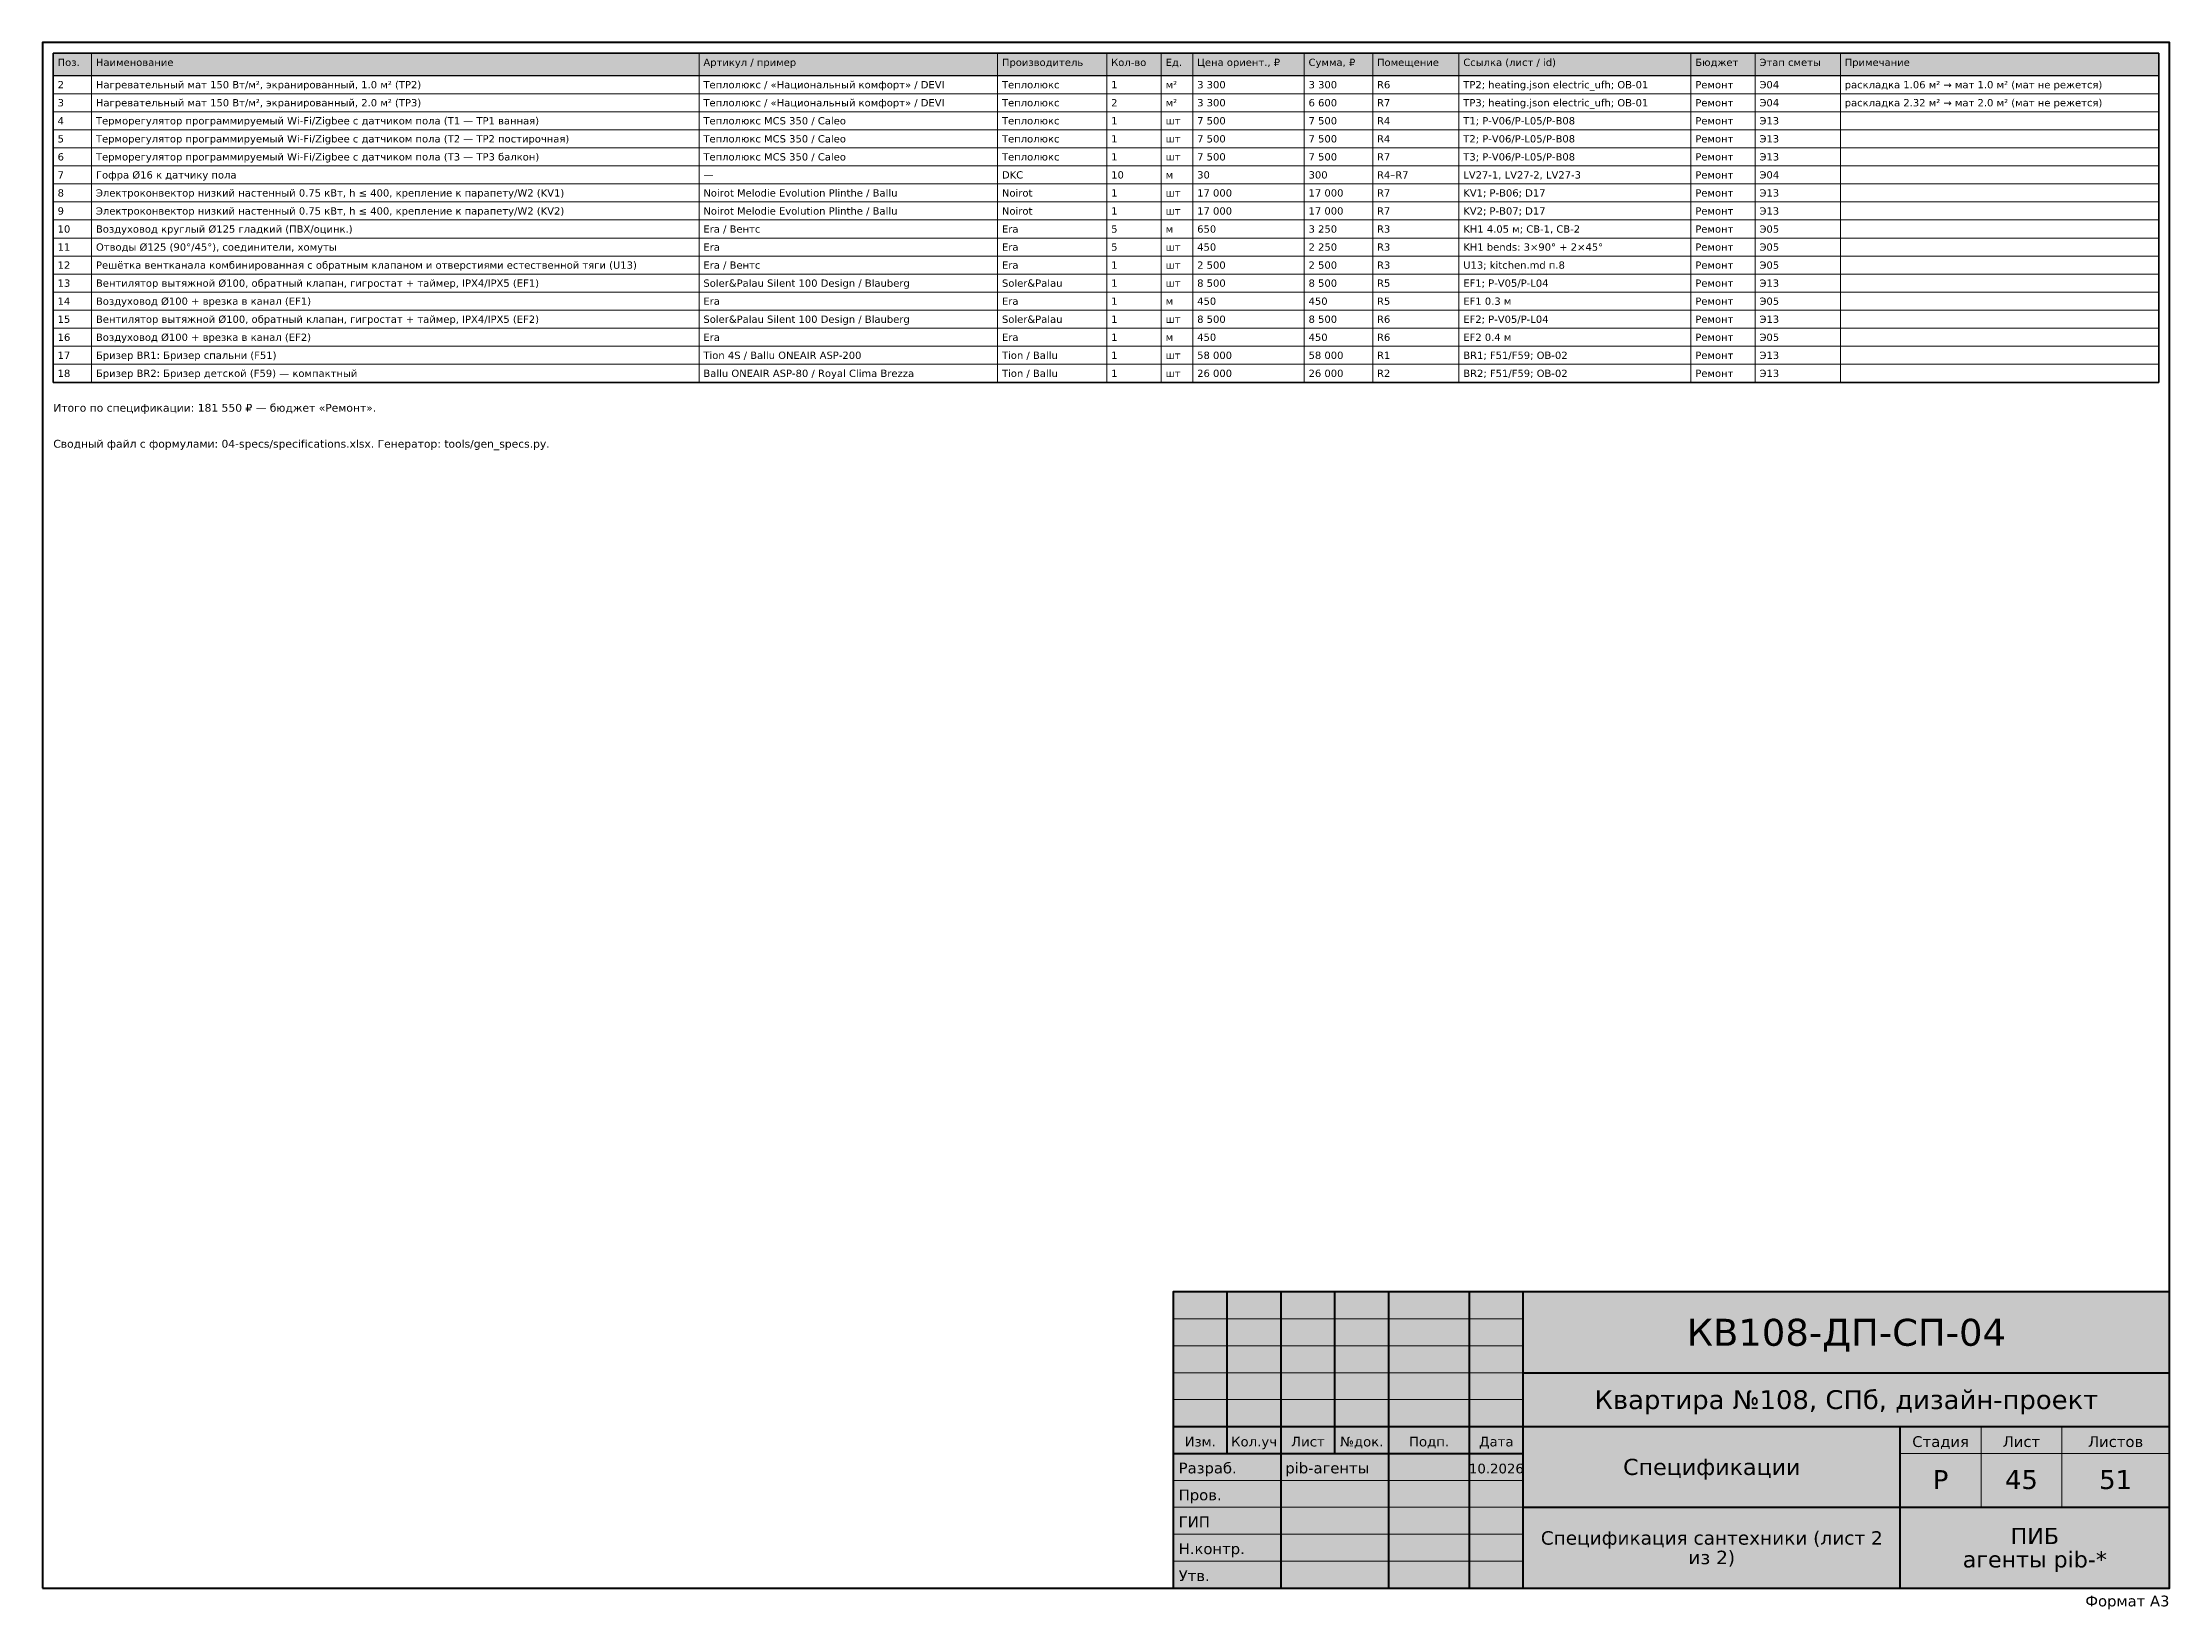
# Model space of a CAD drawing. Header units: millimetres. Extents: x 20 to 415, y 1 to 292.
import ezdxf
from ezdxf.enums import TextEntityAlignment as Align

# ---------------------------------------------------------------- set-up
doc = ezdxf.new("R2010")
doc.units = ezdxf.units.MM
doc.layers.add('FRAME', color=7, linetype='CONTINUOUS')
doc.layers.add('TEXT', color=7, linetype='CONTINUOUS')
doc.styles.add('GOST', font='DejaVuSans.ttf')

msp = doc.modelspace()

# ---------------------------------------------------------------- hatches: boundary and pattern name
at = {"layer": 'FRAME', "true_color": 0xffffff}
h = msp.add_hatch(color=7, dxfattribs=at)
h.dxf.hatch_style = 1
h.paths.add_polyline_path([(230, 5), (415, 5), (415, 60), (230, 60)])
at = {"layer": 'TEXT', "true_color": 0xe6e6e6}
h = msp.add_hatch(color=7, dxfattribs=at)
h.dxf.hatch_style = 1
h.paths.add_polyline_path([(22, 285.85), (413, 285.85), (413, 290), (22, 290)])

# ---------------------------------------------------------------- linework, layer by layer
at = {"layer": 'FRAME', "color": 7, "lineweight": 50}
for points in [[(20, 5), (415, 5), (415, 292), (20, 292)], [(230, 5), (415, 5), (415, 60), (230, 60)]]:
    msp.add_lwpolyline(points, close=True, dxfattribs=at)
for points in [[(240, 30), (240, 60)], [(250, 5), (250, 60)], [(260, 30), (260, 60)], [(270, 5), (270, 60)], [(285, 5), (285, 60)], [(295, 5), (295, 60)], [(295, 45), (415, 45)], [(230, 35), (295, 35)], [(295, 35), (415, 35)], [(365, 5), (365, 35)], [(230, 30), (295, 30)], [(295, 20), (415, 20)]]:
    msp.add_lwpolyline(points, dxfattribs=at)
at = {"layer": 'FRAME', "color": 7, "lineweight": 20}
for points in [[(230, 55), (295, 55)], [(230, 50), (295, 50)], [(230, 45), (295, 45)], [(230, 40), (295, 40)], [(380, 20), (380, 35)], [(395, 20), (395, 35)], [(365, 30), (415, 30)], [(230, 25), (295, 25)], [(230, 20), (295, 20)], [(230, 15), (295, 15)], [(230, 10), (295, 10)]]:
    msp.add_lwpolyline(points, dxfattribs=at)
at = {"layer": 'TEXT', "color": 7, "lineweight": 25}
msp.add_lwpolyline([(22, 285.85), (413, 285.85), (413, 290), (22, 290)], close=True, dxfattribs=at)
at = {"layer": 'TEXT', "color": 7, "lineweight": 15}
for points in [[(22, 290), (22, 285.85)], [(29.12, 290), (29.12, 285.85)], [(141.93, 290), (141.93, 285.85)], [(197.38, 290), (197.38, 285.85)], [(217.66, 290), (217.66, 285.85)], [(227.77, 290), (227.77, 285.85)], [(233.63, 290), (233.63, 285.85)], [(254.32, 290), (254.32, 285.85)], [(267.03, 290), (267.03, 285.85)], [(283.05, 290), (283.05, 285.85)], [(326.14, 290), (326.14, 285.85)], [(338.06, 290), (338.06, 285.85)], [(353.89, 290), (353.89, 285.85)], [(413, 290), (413, 285.85)], [(22, 285.85), (22, 282.5)], [(29.12, 285.85), (29.12, 282.5)], [(141.93, 285.85), (141.93, 282.5)], [(197.38, 285.85), (197.38, 282.5)], [(217.66, 285.85), (217.66, 282.5)], [(227.77, 285.85), (227.77, 282.5)], [(233.63, 285.85), (233.63, 282.5)], [(254.32, 285.85), (254.32, 282.5)], [(267.03, 285.85), (267.03, 282.5)], [(283.05, 285.85), (283.05, 282.5)], [(326.14, 285.85), (326.14, 282.5)], [(338.06, 285.85), (338.06, 282.5)], [(353.89, 285.85), (353.89, 282.5)], [(413, 285.85), (413, 282.5)], [(22, 282.5), (22, 279.15)], [(29.12, 282.5), (29.12, 279.15)], [(141.93, 282.5), (141.93, 279.15)], [(197.38, 282.5), (197.38, 279.15)], [(217.66, 282.5), (217.66, 279.15)], [(227.77, 282.5), (227.77, 279.15)], [(233.63, 282.5), (233.63, 279.15)], [(254.32, 282.5), (254.32, 279.15)], [(267.03, 282.5), (267.03, 279.15)], [(283.05, 282.5), (283.05, 279.15)], [(326.14, 282.5), (326.14, 279.15)], [(338.06, 282.5), (338.06, 279.15)], [(353.89, 282.5), (353.89, 279.15)], [(413, 282.5), (413, 279.15)], [(22, 279.15), (22, 275.8)], [(29.12, 279.15), (29.12, 275.8)], [(141.93, 279.15), (141.93, 275.8)], [(197.38, 279.15), (197.38, 275.8)], [(217.66, 279.15), (217.66, 275.8)], [(227.77, 279.15), (227.77, 275.8)], [(233.63, 279.15), (233.63, 275.8)], [(254.32, 279.15), (254.32, 275.8)], [(267.03, 279.15), (267.03, 275.8)], [(283.05, 279.15), (283.05, 275.8)], [(326.14, 279.15), (326.14, 275.8)], [(338.06, 279.15), (338.06, 275.8)], [(353.89, 279.15), (353.89, 275.8)], [(413, 279.15), (413, 275.8)], [(22, 275.8), (22, 272.45)], [(29.12, 275.8), (29.12, 272.45)], [(141.93, 275.8), (141.93, 272.45)], [(197.38, 275.8), (197.38, 272.45)], [(217.66, 275.8), (217.66, 272.45)], [(227.77, 275.8), (227.77, 272.45)], [(233.63, 275.8), (233.63, 272.45)], [(254.32, 275.8), (254.32, 272.45)], [(267.03, 275.8), (267.03, 272.45)], [(283.05, 275.8), (283.05, 272.45)], [(326.14, 275.8), (326.14, 272.45)], [(338.06, 275.8), (338.06, 272.45)], [(353.89, 275.8), (353.89, 272.45)], [(413, 275.8), (413, 272.45)], [(22, 272.45), (22, 269.1)], [(22, 269.1), (22, 265.75)], [(29.12, 272.45), (29.12, 269.1)], [(29.12, 269.1), (29.12, 265.75)], [(141.93, 272.45), (141.93, 269.1)], [(141.93, 269.1), (141.93, 265.75)], [(197.38, 272.45), (197.38, 269.1)], [(197.38, 269.1), (197.38, 265.75)], [(217.66, 272.45), (217.66, 269.1)], [(217.66, 269.1), (217.66, 265.75)], [(227.77, 272.45), (227.77, 269.1)], [(227.77, 269.1), (227.77, 265.75)], [(233.63, 272.45), (233.63, 269.1)], [(233.63, 269.1), (233.63, 265.75)], [(254.32, 272.45), (254.32, 269.1)], [(254.32, 269.1), (254.32, 265.75)], [(267.03, 272.45), (267.03, 269.1)], [(267.03, 269.1), (267.03, 265.75)], [(283.05, 272.45), (283.05, 269.1)], [(283.05, 269.1), (283.05, 265.75)], [(326.14, 272.45), (326.14, 269.1)], [(326.14, 269.1), (326.14, 265.75)], [(338.06, 272.45), (338.06, 269.1)], [(338.06, 269.1), (338.06, 265.75)], [(353.89, 272.45), (353.89, 269.1)], [(353.89, 269.1), (353.89, 265.75)], [(413, 272.45), (413, 269.1)], [(413, 269.1), (413, 265.75)], [(22, 265.75), (22, 262.4)], [(29.12, 265.75), (29.12, 262.4)], [(141.93, 265.75), (141.93, 262.4)], [(197.38, 265.75), (197.38, 262.4)], [(217.66, 265.75), (217.66, 262.4)], [(227.77, 265.75), (227.77, 262.4)], [(233.63, 265.75), (233.63, 262.4)], [(254.32, 265.75), (254.32, 262.4)], [(267.03, 265.75), (267.03, 262.4)], [(283.05, 265.75), (283.05, 262.4)], [(326.14, 265.75), (326.14, 262.4)], [(338.06, 265.75), (338.06, 262.4)], [(353.89, 265.75), (353.89, 262.4)], [(413, 265.75), (413, 262.4)], [(22, 262.4), (22, 259.05)], [(29.12, 262.4), (29.12, 259.05)], [(141.93, 262.4), (141.93, 259.05)], [(197.38, 262.4), (197.38, 259.05)], [(217.66, 262.4), (217.66, 259.05)], [(227.77, 262.4), (227.77, 259.05)], [(233.63, 262.4), (233.63, 259.05)], [(254.32, 262.4), (254.32, 259.05)], [(267.03, 262.4), (267.03, 259.05)], [(283.05, 262.4), (283.05, 259.05)], [(326.14, 262.4), (326.14, 259.05)], [(338.06, 262.4), (338.06, 259.05)], [(353.89, 262.4), (353.89, 259.05)], [(413, 262.4), (413, 259.05)], [(22, 259.05), (22, 255.7)], [(29.12, 259.05), (29.12, 255.7)], [(141.93, 259.05), (141.93, 255.7)], [(197.38, 259.05), (197.38, 255.7)], [(217.66, 259.05), (217.66, 255.7)], [(227.77, 259.05), (227.77, 255.7)], [(233.63, 259.05), (233.63, 255.7)], [(254.32, 259.05), (254.32, 255.7)], [(267.03, 259.05), (267.03, 255.7)], [(283.05, 259.05), (283.05, 255.7)], [(326.14, 259.05), (326.14, 255.7)], [(338.06, 259.05), (338.06, 255.7)], [(353.89, 259.05), (353.89, 255.7)], [(413, 259.05), (413, 255.7)], [(22, 255.7), (22, 252.35)], [(29.12, 255.7), (29.12, 252.35)], [(141.93, 255.7), (141.93, 252.35)], [(197.38, 255.7), (197.38, 252.35)], [(217.66, 255.7), (217.66, 252.35)], [(227.77, 255.7), (227.77, 252.35)], [(233.63, 255.7), (233.63, 252.35)], [(254.32, 255.7), (254.32, 252.35)], [(267.03, 255.7), (267.03, 252.35)], [(283.05, 255.7), (283.05, 252.35)], [(326.14, 255.7), (326.14, 252.35)], [(338.06, 255.7), (338.06, 252.35)], [(353.89, 255.7), (353.89, 252.35)], [(413, 255.7), (413, 252.35)], [(22, 252.35), (22, 249)], [(22, 249), (22, 245.65)], [(29.12, 252.35), (29.12, 249)], [(29.12, 249), (29.12, 245.65)], [(141.93, 252.35), (141.93, 249)], [(141.93, 249), (141.93, 245.65)], [(197.38, 252.35), (197.38, 249)], [(197.38, 249), (197.38, 245.65)], [(217.66, 252.35), (217.66, 249)], [(217.66, 249), (217.66, 245.65)], [(227.77, 252.35), (227.77, 249)], [(227.77, 249), (227.77, 245.65)], [(233.63, 252.35), (233.63, 249)], [(233.63, 249), (233.63, 245.65)], [(254.32, 252.35), (254.32, 249)], [(254.32, 249), (254.32, 245.65)], [(267.03, 252.35), (267.03, 249)], [(267.03, 249), (267.03, 245.65)], [(283.05, 252.35), (283.05, 249)], [(283.05, 249), (283.05, 245.65)], [(326.14, 252.35), (326.14, 249)], [(326.14, 249), (326.14, 245.65)], [(338.06, 252.35), (338.06, 249)], [(338.06, 249), (338.06, 245.65)], [(353.89, 252.35), (353.89, 249)], [(353.89, 249), (353.89, 245.65)], [(413, 252.35), (413, 249)], [(413, 249), (413, 245.65)], [(22, 245.65), (22, 242.3)], [(29.12, 245.65), (29.12, 242.3)], [(141.93, 245.65), (141.93, 242.3)], [(197.38, 245.65), (197.38, 242.3)], [(217.66, 245.65), (217.66, 242.3)], [(227.77, 245.65), (227.77, 242.3)], [(233.63, 245.65), (233.63, 242.3)], [(254.32, 245.65), (254.32, 242.3)], [(267.03, 245.65), (267.03, 242.3)], [(283.05, 245.65), (283.05, 242.3)], [(326.14, 245.65), (326.14, 242.3)], [(338.06, 245.65), (338.06, 242.3)], [(353.89, 245.65), (353.89, 242.3)], [(413, 245.65), (413, 242.3)], [(22, 242.3), (22, 238.95)], [(29.12, 242.3), (29.12, 238.95)], [(141.93, 242.3), (141.93, 238.95)], [(197.38, 242.3), (197.38, 238.95)], [(217.66, 242.3), (217.66, 238.95)], [(227.77, 242.3), (227.77, 238.95)], [(233.63, 242.3), (233.63, 238.95)], [(254.32, 242.3), (254.32, 238.95)], [(267.03, 242.3), (267.03, 238.95)], [(283.05, 242.3), (283.05, 238.95)], [(326.14, 242.3), (326.14, 238.95)], [(338.06, 242.3), (338.06, 238.95)], [(353.89, 242.3), (353.89, 238.95)], [(413, 242.3), (413, 238.95)], [(22, 238.95), (22, 235.6)], [(29.12, 238.95), (29.12, 235.6)], [(141.93, 238.95), (141.93, 235.6)], [(197.38, 238.95), (197.38, 235.6)], [(217.66, 238.95), (217.66, 235.6)], [(227.77, 238.95), (227.77, 235.6)], [(233.63, 238.95), (233.63, 235.6)], [(254.32, 238.95), (254.32, 235.6)], [(267.03, 238.95), (267.03, 235.6)], [(283.05, 238.95), (283.05, 235.6)], [(326.14, 238.95), (326.14, 235.6)], [(338.06, 238.95), (338.06, 235.6)], [(353.89, 238.95), (353.89, 235.6)], [(413, 238.95), (413, 235.6)], [(22, 235.6), (22, 232.25)], [(29.12, 235.6), (29.12, 232.25)], [(141.93, 235.6), (141.93, 232.25)], [(197.38, 235.6), (197.38, 232.25)], [(217.66, 235.6), (217.66, 232.25)], [(227.77, 235.6), (227.77, 232.25)], [(233.63, 235.6), (233.63, 232.25)], [(254.32, 235.6), (254.32, 232.25)], [(267.03, 235.6), (267.03, 232.25)], [(283.05, 235.6), (283.05, 232.25)], [(326.14, 235.6), (326.14, 232.25)], [(338.06, 235.6), (338.06, 232.25)], [(353.89, 235.6), (353.89, 232.25)], [(413, 235.6), (413, 232.25)], [(22, 232.25), (22, 228.9)], [(29.12, 232.25), (29.12, 228.9)], [(141.93, 232.25), (141.93, 228.9)], [(197.38, 232.25), (197.38, 228.9)], [(217.66, 232.25), (217.66, 228.9)], [(227.77, 232.25), (227.77, 228.9)], [(233.63, 232.25), (233.63, 228.9)], [(254.32, 232.25), (254.32, 228.9)], [(267.03, 232.25), (267.03, 228.9)], [(283.05, 232.25), (283.05, 228.9)], [(326.14, 232.25), (326.14, 228.9)], [(338.06, 232.25), (338.06, 228.9)], [(353.89, 232.25), (353.89, 228.9)], [(413, 232.25), (413, 228.9)]]:
    msp.add_lwpolyline(points, dxfattribs=at)
at = {"layer": 'TEXT', "color": 7, "lineweight": 35}
msp.add_lwpolyline([(22, 228.9), (413, 228.9), (413, 290), (22, 290)], close=True, dxfattribs=at)
at = {"layer": 'TEXT', "color": 7, "lineweight": 15}
for points in [[(22, 282.5), (413, 282.5), (413, 285.85), (22, 285.85)], [(22, 279.15), (413, 279.15), (413, 282.5), (22, 282.5)], [(22, 275.8), (413, 275.8), (413, 279.15), (22, 279.15)], [(22, 272.45), (413, 272.45), (413, 275.8), (22, 275.8)], [(22, 269.1), (413, 269.1), (413, 272.45), (22, 272.45)], [(22, 265.75), (413, 265.75), (413, 269.1), (22, 269.1)], [(22, 262.4), (413, 262.4), (413, 265.75), (22, 265.75)], [(22, 259.05), (413, 259.05), (413, 262.4), (22, 262.4)], [(22, 255.7), (413, 255.7), (413, 259.05), (22, 259.05)], [(22, 252.35), (413, 252.35), (413, 255.7), (22, 255.7)], [(22, 249), (413, 249), (413, 252.35), (22, 252.35)], [(22, 245.65), (413, 245.65), (413, 249), (22, 249)], [(22, 242.3), (413, 242.3), (413, 245.65), (22, 245.65)], [(22, 238.95), (413, 238.95), (413, 242.3), (22, 242.3)], [(22, 235.6), (413, 235.6), (413, 238.95), (22, 238.95)], [(22, 232.25), (413, 232.25), (413, 235.6), (22, 235.6)], [(22, 228.9), (413, 228.9), (413, 232.25), (22, 232.25)]]:
    msp.add_lwpolyline(points, close=True, dxfattribs=at)

# ---------------------------------------------------------------- texts
at = {"layer": 'FRAME', "color": 7, "style": 'GOST'}
for s, height, p in [('КВ108-ДП-СП-04', 5, (355, 50)), ('Квартира №108, СПб, дизайн-проект', 3.5, (355, 38.25)), ('Изм.', 1.8, (235, 31.3)), ('Кол.уч', 1.8, (245, 31.3)), ('Лист', 1.8, (255, 31.3)), ('№док.', 1.8, (265, 31.3)), ('Подп.', 1.8, (277.5, 31.3)), ('Дата', 1.8, (290, 31.3)), ('Стадия', 2, (372.5, 31.2)), ('Лист', 2, (387.5, 31.2)), ('Листов', 2, (405, 31.2)), ('10.2026', 1.8, (290, 26.3)), ('Спецификации', 3, (330, 26)), ('Р', 3.5, (372.5, 23.4)), ('45', 3.5, (387.5, 23.4)), ('51', 3.5, (405, 23.4)), ('ПИБ', 3, (390, 13.18)), ('Спецификация сантехники (лист 2', 2.5, (330, 13.06)), ('из 2)', 2.5, (330, 9.44)), ('агенты pib-*', 3, (390, 8.83))]:
    msp.add_text(s, height=height, dxfattribs=at).set_placement(p, align=Align.CENTER)
for s, p in [('Разраб.', (231, 26.3)), ('pib-агенты', (250.8, 26.3)), ('Пров.', (231, 21.3)), ('ГИП', (231, 16.3)), ('Н.контр.', (231, 11.3)), ('Утв.', (231, 6.3))]:
    msp.add_text(s, height=2, dxfattribs=at).set_placement(p)
msp.add_text('Формат A3', height=2, dxfattribs=at).set_placement((415, 1.6), align=Align.RIGHT)
at = {"layer": 'TEXT', "color": 7, "style": 'GOST'}
for s, height, p in [('Поз.', 1.35, (22.8, 287.65)), ('Наименование', 1.35, (29.92, 287.65)), ('Артикул / пример', 1.35, (142.73, 287.65)), ('Производитель', 1.35, (198.18, 287.65)), ('Кол-во', 1.35, (218.46, 287.65)), ('Ед.', 1.35, (228.57, 287.65)), ('Цена ориент., ₽', 1.35, (234.43, 287.65)), ('Сумма, ₽', 1.35, (255.12, 287.65)), ('Помещение', 1.35, (267.83, 287.65)), ('Ссылка (лист / id)', 1.35, (283.85, 287.65)), ('Бюджет', 1.35, (326.94, 287.65)), ('Этап сметы', 1.35, (338.86, 287.65)), ('Примечание', 1.35, (354.69, 287.65)), ('2', 1.35, (22.8, 283.5)), ('Нагревательный мат 150 Вт/м², экранированный, 1.0 м² (TP2)', 1.35, (29.92, 283.5)), ('Теплолюкс / «Национальный комфорт» / DEVI', 1.35, (142.73, 283.5)), ('Теплолюкс', 1.35, (198.18, 283.5)), ('1', 1.35, (218.46, 283.5)), ('м²', 1.35, (228.57, 283.5)), ('3 300', 1.35, (234.43, 283.5)), ('3 300', 1.35, (255.12, 283.5)), ('R6', 1.35, (267.83, 283.5)), ('TP2; heating.json electric_ufh; ОВ-01', 1.35, (283.85, 283.5)), ('Ремонт', 1.35, (326.94, 283.5)), ('Э04', 1.35, (338.86, 283.5)), ('раскладка 1.06 м² → мат 1.0 м² (мат не режется)', 1.35, (354.69, 283.5)), ('3', 1.35, (22.8, 280.15)), ('Нагревательный мат 150 Вт/м², экранированный, 2.0 м² (TP3)', 1.35, (29.92, 280.15)), ('Теплолюкс / «Национальный комфорт» / DEVI', 1.35, (142.73, 280.15)), ('Теплолюкс', 1.35, (198.18, 280.15)), ('2', 1.35, (218.46, 280.15)), ('м²', 1.35, (228.57, 280.15)), ('3 300', 1.35, (234.43, 280.15)), ('6 600', 1.35, (255.12, 280.15)), ('R7', 1.35, (267.83, 280.15)), ('TP3; heating.json electric_ufh; ОВ-01', 1.35, (283.85, 280.15)), ('Ремонт', 1.35, (326.94, 280.15)), ('Э04', 1.35, (338.86, 280.15)), ('раскладка 2.32 м² → мат 2.0 м² (мат не режется)', 1.35, (354.69, 280.15)), ('4', 1.35, (22.8, 276.8)), ('Терморегулятор программируемый Wi-Fi/Zigbee с датчиком пола (T1 — TP1 ванная)', 1.35, (29.92, 276.8)), ('Теплолюкс MCS 350 / Caleo', 1.35, (142.73, 276.8)), ('Теплолюкс', 1.35, (198.18, 276.8)), ('1', 1.35, (218.46, 276.8)), ('шт', 1.35, (228.57, 276.8)), ('7 500', 1.35, (234.43, 276.8)), ('7 500', 1.35, (255.12, 276.8)), ('R4', 1.35, (267.83, 276.8)), ('T1; P-V06/P-L05/P-B08', 1.35, (283.85, 276.8)), ('Ремонт', 1.35, (326.94, 276.8)), ('Э13', 1.35, (338.86, 276.8)), ('5', 1.35, (22.8, 273.45)), ('Терморегулятор программируемый Wi-Fi/Zigbee с датчиком пола (T2 — TP2 постирочная)', 1.35, (29.92, 273.45)), ('Теплолюкс MCS 350 / Caleo', 1.35, (142.73, 273.45)), ('Теплолюкс', 1.35, (198.18, 273.45)), ('1', 1.35, (218.46, 273.45)), ('шт', 1.35, (228.57, 273.45)), ('7 500', 1.35, (234.43, 273.45)), ('7 500', 1.35, (255.12, 273.45)), ('R4', 1.35, (267.83, 273.45)), ('T2; P-V06/P-L05/P-B08', 1.35, (283.85, 273.45)), ('Ремонт', 1.35, (326.94, 273.45)), ('Э13', 1.35, (338.86, 273.45)), ('6', 1.35, (22.8, 270.1)), ('Терморегулятор программируемый Wi-Fi/Zigbee с датчиком пола (T3 — TP3 балкон)', 1.35, (29.92, 270.1)), ('Теплолюкс MCS 350 / Caleo', 1.35, (142.73, 270.1)), ('Теплолюкс', 1.35, (198.18, 270.1)), ('1', 1.35, (218.46, 270.1)), ('шт', 1.35, (228.57, 270.1)), ('7 500', 1.35, (234.43, 270.1)), ('7 500', 1.35, (255.12, 270.1)), ('R7', 1.35, (267.83, 270.1)), ('T3; P-V06/P-L05/P-B08', 1.35, (283.85, 270.1)), ('Ремонт', 1.35, (326.94, 270.1)), ('Э13', 1.35, (338.86, 270.1)), ('8', 1.35, (22.8, 263.4)), ('7', 1.35, (22.8, 266.75)), ('Электроконвектор низкий настенный 0.75 кВт, h ≤ 400, крепление к парапету/W2 (KV1)', 1.35, (29.92, 263.4)), ('Гофра Ø16 к датчику пола', 1.35, (29.92, 266.75)), ('—', 1.35, (142.73, 266.75)), ('Noirot Melodie Evolution Plinthe / Ballu', 1.35, (142.73, 263.4)), ('DKC', 1.35, (198.18, 266.75)), ('Noirot', 1.35, (198.18, 263.4)), ('10', 1.35, (218.46, 266.75)), ('1', 1.35, (218.46, 263.4)), ('м', 1.35, (228.57, 266.75)), ('30', 1.35, (234.43, 266.75)), ('17 000', 1.35, (234.43, 263.4)), ('300', 1.35, (255.12, 266.75)), ('17 000', 1.35, (255.12, 263.4)), ('R4–R7', 1.35, (267.83, 266.75)), ('R7', 1.35, (267.83, 263.4)), ('LV27-1, LV27-2, LV27-3', 1.35, (283.85, 266.75)), ('KV1; P-B06; D17', 1.35, (283.85, 263.4)), ('Ремонт', 1.35, (326.94, 266.75)), ('Ремонт', 1.35, (326.94, 263.4)), ('Э04', 1.35, (338.86, 266.75)), ('Э13', 1.35, (338.86, 263.4)), ('9', 1.35, (22.8, 260.05)), ('Электроконвектор низкий настенный 0.75 кВт, h ≤ 400, крепление к парапету/W2 (KV2)', 1.35, (29.92, 260.05)), ('Noirot Melodie Evolution Plinthe / Ballu', 1.35, (142.73, 260.05)), ('Noirot', 1.35, (198.18, 260.05)), ('1', 1.35, (218.46, 260.05)), ('шт', 1.35, (228.57, 263.4)), ('шт', 1.35, (228.57, 260.05)), ('17 000', 1.35, (234.43, 260.05)), ('17 000', 1.35, (255.12, 260.05)), ('R7', 1.35, (267.83, 260.05)), ('KV2; P-B07; D17', 1.35, (283.85, 260.05)), ('Ремонт', 1.35, (326.94, 260.05)), ('Э13', 1.35, (338.86, 260.05)), ('10', 1.35, (22.8, 256.7)), ('Воздуховод круглый Ø125 гладкий (ПВХ/оцинк.)', 1.35, (29.92, 256.7)), ('Era / Вентс', 1.35, (142.73, 256.7)), ('Era', 1.35, (198.18, 256.7)), ('5', 1.35, (218.46, 256.7)), ('м', 1.35, (228.57, 256.7)), ('650', 1.35, (234.43, 256.7)), ('3 250', 1.35, (255.12, 256.7)), ('R3', 1.35, (267.83, 256.7)), ('KH1 4.05 м; CB-1, CB-2', 1.35, (283.85, 256.7)), ('Ремонт', 1.35, (326.94, 256.7)), ('Э05', 1.35, (338.86, 256.7)), ('11', 1.35, (22.8, 253.35)), ('Отводы Ø125 (90°/45°), соединители, хомуты', 1.35, (29.92, 253.35)), ('Era', 1.35, (142.73, 253.35)), ('Era', 1.35, (198.18, 253.35)), ('5', 1.35, (218.46, 253.35)), ('шт', 1.35, (228.57, 253.35)), ('450', 1.35, (234.43, 253.35)), ('2 250', 1.35, (255.12, 253.35)), ('R3', 1.35, (267.83, 253.35)), ('KH1 bends: 3×90° + 2×45°', 1.35, (283.85, 253.35)), ('Ремонт', 1.35, (326.94, 253.35)), ('Э05', 1.35, (338.86, 253.35)), ('12', 1.35, (22.8, 250)), ('Решётка вентканала комбинированная с обратным клапаном и отверстиями естественной тяги (U13)', 1.35, (29.92, 250)), ('Era / Вентс', 1.35, (142.73, 250)), ('Era', 1.35, (198.18, 250)), ('1', 1.35, (218.46, 250)), ('шт', 1.35, (228.57, 250)), ('2 500', 1.35, (234.43, 250)), ('2 500', 1.35, (255.12, 250)), ('R3', 1.35, (267.83, 250)), ('U13; kitchen.md п.8', 1.35, (283.85, 250)), ('Ремонт', 1.35, (326.94, 250)), ('Э05', 1.35, (338.86, 250)), ('13', 1.35, (22.8, 246.65)), ('Вентилятор вытяжной Ø100, обратный клапан, гигростат + таймер, IPX4/IPX5 (EF1)', 1.35, (29.92, 246.65)), ('Soler&Palau Silent 100 Design / Blauberg', 1.35, (142.73, 246.65)), ('Soler&Palau', 1.35, (198.18, 246.65)), ('1', 1.35, (218.46, 246.65)), ('шт', 1.35, (228.57, 246.65)), ('8 500', 1.35, (234.43, 246.65)), ('8 500', 1.35, (255.12, 246.65)), ('R5', 1.35, (267.83, 246.65)), ('EF1; P-V05/P-L04', 1.35, (283.85, 246.65)), ('Ремонт', 1.35, (326.94, 246.65)), ('Э13', 1.35, (338.86, 246.65)), ('14', 1.35, (22.8, 243.3)), ('15', 1.35, (22.8, 239.95)), ('Воздуховод Ø100 + врезка в канал (EF1)', 1.35, (29.92, 243.3)), ('Вентилятор вытяжной Ø100, обратный клапан, гигростат + таймер, IPX4/IPX5 (EF2)', 1.35, (29.92, 239.95)), ('Soler&Palau Silent 100 Design / Blauberg', 1.35, (142.73, 239.95)), ('Era', 1.35, (142.73, 243.3)), ('Soler&Palau', 1.35, (198.18, 239.95)), ('Era', 1.35, (198.18, 243.3)), ('1', 1.35, (218.46, 243.3)), ('1', 1.35, (218.46, 239.95)), ('м', 1.35, (228.57, 243.3)), ('шт', 1.35, (228.57, 239.95)), ('450', 1.35, (234.43, 243.3)), ('8 500', 1.35, (234.43, 239.95)), ('450', 1.35, (255.12, 243.3)), ('8 500', 1.35, (255.12, 239.95)), ('R5', 1.35, (267.83, 243.3)), ('R6', 1.35, (267.83, 239.95)), ('EF1 0.3 м', 1.35, (283.85, 243.3)), ('EF2; P-V05/P-L04', 1.35, (283.85, 239.95)), ('Ремонт', 1.35, (326.94, 243.3)), ('Ремонт', 1.35, (326.94, 239.95)), ('Э05', 1.35, (338.86, 243.3)), ('Э13', 1.35, (338.86, 239.95)), ('16', 1.35, (22.8, 236.6)), ('Воздуховод Ø100 + врезка в канал (EF2)', 1.35, (29.92, 236.6)), ('Era', 1.35, (142.73, 236.6)), ('Era', 1.35, (198.18, 236.6)), ('1', 1.35, (218.46, 236.6)), ('м', 1.35, (228.57, 236.6)), ('450', 1.35, (234.43, 236.6)), ('450', 1.35, (255.12, 236.6)), ('R6', 1.35, (267.83, 236.6)), ('EF2 0.4 м', 1.35, (283.85, 236.6)), ('Ремонт', 1.35, (326.94, 236.6)), ('Э05', 1.35, (338.86, 236.6)), ('17', 1.35, (22.8, 233.25)), ('Бризер BR1: Бризер спальни (F51)', 1.35, (29.92, 233.25)), ('Tion 4S / Ballu ONEAIR ASP-200', 1.35, (142.73, 233.25)), ('Tion / Ballu', 1.35, (198.18, 233.25)), ('1', 1.35, (218.46, 233.25)), ('шт', 1.35, (228.57, 233.25)), ('58 000', 1.35, (234.43, 233.25)), ('58 000', 1.35, (255.12, 233.25)), ('R1', 1.35, (267.83, 233.25)), ('BR1; F51/F59; ОВ-02', 1.35, (283.85, 233.25)), ('Ремонт', 1.35, (326.94, 233.25)), ('Э13', 1.35, (338.86, 233.25)), ('18', 1.35, (22.8, 229.9)), ('Бризер BR2: Бризер детской (F59) — компактный', 1.35, (29.92, 229.9)), ('Ballu ONEAIR ASP-80 / Royal Clima Brezza', 1.35, (142.73, 229.9)), ('Tion / Ballu', 1.35, (198.18, 229.9)), ('1', 1.35, (218.46, 229.9)), ('шт', 1.35, (228.57, 229.9)), ('26 000', 1.35, (234.43, 229.9)), ('26 000', 1.35, (255.12, 229.9)), ('R2', 1.35, (267.83, 229.9)), ('BR2; F51/F59; ОВ-02', 1.35, (283.85, 229.9)), ('Ремонт', 1.35, (326.94, 229.9)), ('Э13', 1.35, (338.86, 229.9)), ('Итого по спецификации: 181 550 ₽ — бюджет «Ремонт».', 1.45, (22, 223.45)), ('Сводный файл с формулами: 04-specs/specifications.xlsx. Генератор: tools/gen_specs.py.', 1.45, (22, 216.77))]:
    msp.add_text(s, height=height, dxfattribs=at).set_placement(p)

doc.saveas('drawing.dxf')
